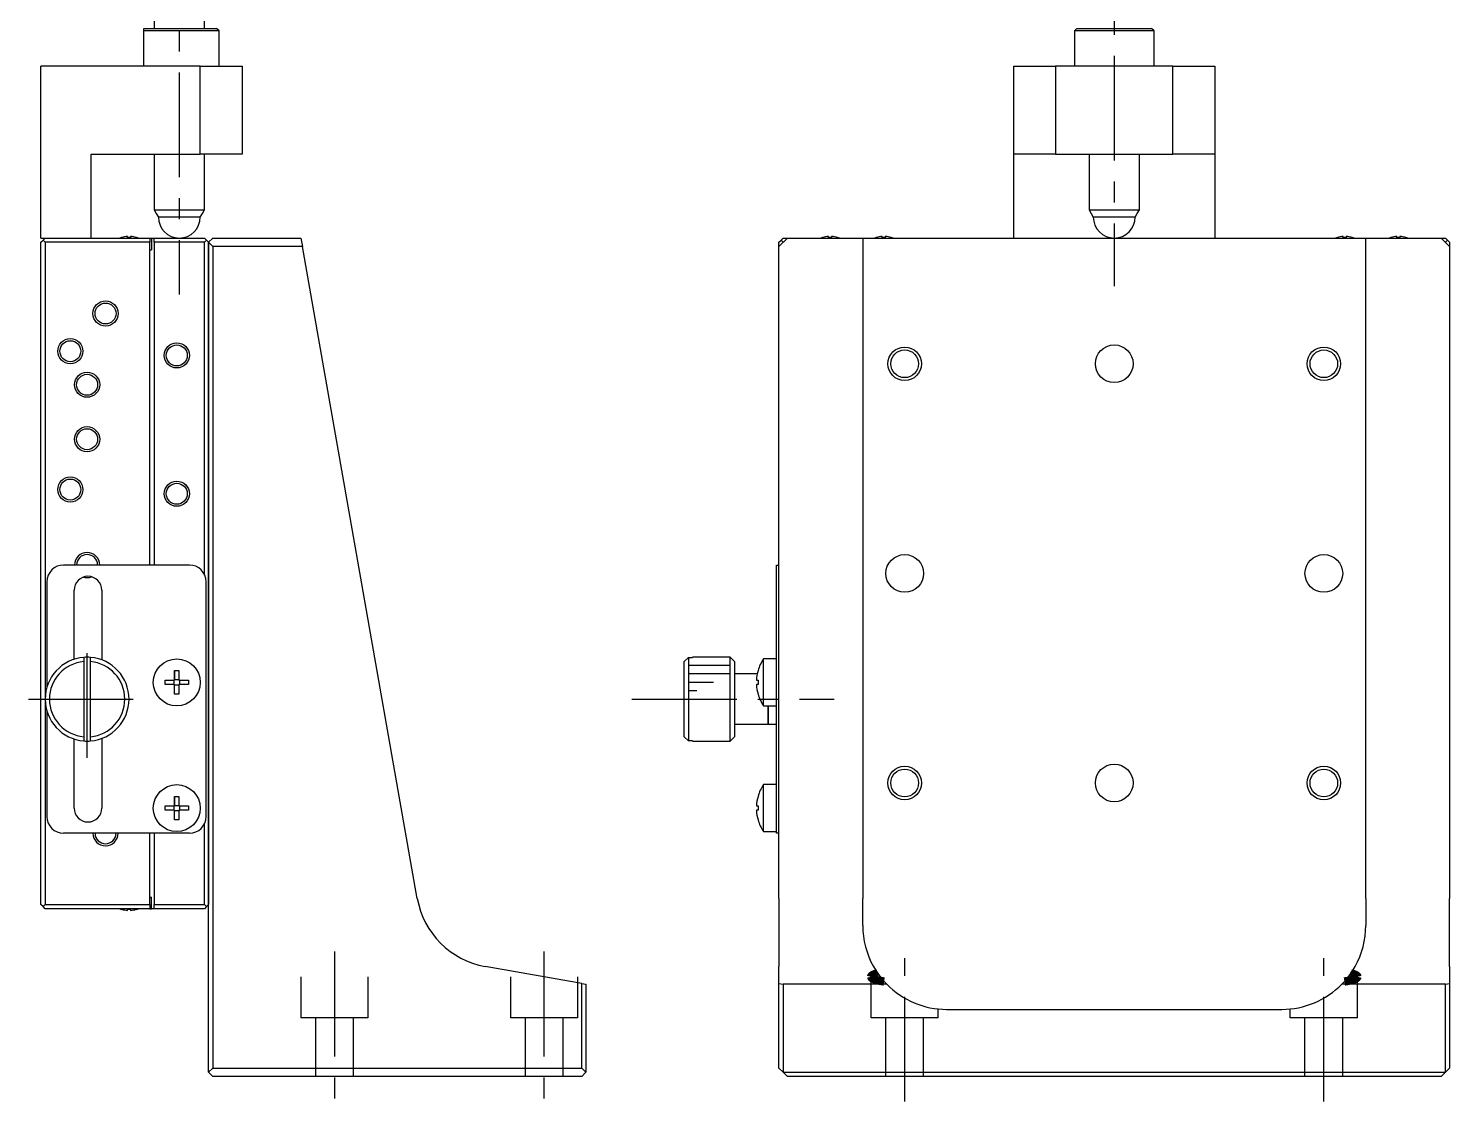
# Model space of a CAD drawing. Extents: x 34 to 390, y 2 to 372.
# Drawn here: x 220.8 to 390.3, y 113.3 to 241.3 of the extents above; entities that cross this region are included whole.
import ezdxf

# ---------------------------------------------------------------- set-up
doc = ezdxf.new("R2010")
doc.units = 0
doc.header["$LTSCALE"] = 10
doc.linetypes.add('CENTER', pattern=[2, 1.25, -0.25, 0.25, -0.25])
doc.linetypes.add('DASHED', pattern=[3.5, 2, -1.5])
doc.layers.get('0').update_dxf_attribs({"linetype": 'CONTINUOUS'})
doc.layers.add('1', color=7, linetype='CONTINUOUS')
doc.layers.add('CENTER', color=1, linetype='CENTER')

msp = doc.modelspace()

# ---------------------------------------------------------------- linework, layer by layer
at = {"color": 3, "linetype": 'CONTINUOUS'}
for p, q in [((304.493179, 165.261119), (299.493179, 165.261119)), ((304.493179, 164.261119), (299.493179, 164.261119)), ((302.493179, 163.261119), (299.493179, 163.261119)), ((300.493179, 162.261119), (299.493179, 162.261119))]:
    msp.add_line(p, q, dxfattribs=at)
at = {"color": 3, "linetype": 'DASHED'}
for p, q in [((253.260977, 128.142753), (253.260977, 123.261119)), ((261.260977, 128.142753), (261.260977, 123.261119)), ((278.260977, 128.142753), (278.260977, 123.261119)), ((286.260977, 128.142753), (286.260977, 123.261119)), ((321.293179, 123.261119), (321.293179, 128.142753)), ((379.293179, 123.261119), (379.293179, 128.142762)), ((329.293179, 123.261119), (329.293179, 124.311244)), ((371.293179, 123.261119), (371.293179, 124.311244)), ((261.260977, 123.261119), (253.260977, 123.261119)), ((255.010977, 123.261119), (255.010977, 116.261119)), ((259.510977, 123.261119), (259.510977, 116.261119)), ((286.260977, 123.261119), (278.260977, 123.261119)), ((280.010977, 123.261119), (280.010977, 116.261119)), ((284.510977, 123.261119), (284.510977, 116.261119)), ((329.293179, 123.261119), (321.293179, 123.261119)), ((323.043179, 116.261119), (323.043179, 123.261119)), ((327.543179, 116.261119), (327.543179, 123.261119)), ((379.293179, 123.261119), (371.293179, 123.261119)), ((373.043179, 116.261119), (373.043179, 123.261119)), ((377.543179, 116.261119), (377.543179, 123.261119))]:
    msp.add_line(p, q, dxfattribs=at)
at = {"color": 3, "linetype": 'CONTINUOUS'}
for centre, radius in [((229.960977, 207.261119), 1.5), ((225.760977, 202.761119), 1.5), ((238.460977, 202.261119), 1.5), ((325.293179, 201.261119), 2), ((375.293179, 201.261119), 2), ((227.760977, 198.761119), 1.5), ((227.760977, 192.261119), 1.5), ((225.760977, 186.261119), 1.5), ((238.460977, 185.761119), 1.5), ((325.293179, 151.261119), 2), ((375.293179, 151.261119), 2)]:
    msp.add_circle(centre, radius, dxfattribs=at)
for centre, start, end in [((227.760977, 177.261119), 0, 180), ((227.760977, 177.261119), 253.366025, 270), ((227.760977, 177.261119), 270, 290.45228), ((229.960977, 145.261119), 180, 270), ((229.960977, 145.261119), 270, 0)]:
    msp.add_arc(centre, 1.5, start, end, dxfattribs=at)
at = {"layer": '1', "color": 7, "linetype": 'CONTINUOUS'}
for p, q in [((235.760977, 250.761119), (235.760977, 241.261119)), ((241.760977, 241.261119), (241.760977, 250.761119)), ((234.510977, 241.261119), (243.210977, 241.261119)), ((234.510977, 240.961119), (234.510977, 241.261119)), ((243.510977, 240.961119), (234.510977, 240.961119)), ((234.510977, 236.761119), (234.510977, 240.961119)), ((243.510977, 240.961119), (243.210977, 241.261119)), ((243.510977, 236.761119), (243.510977, 240.961119)), ((345.843179, 241.261119), (345.543179, 240.961119)), ((355.043179, 240.961119), (345.543179, 240.961119)), ((345.543179, 240.961119), (345.543179, 236.761119)), ((345.843179, 241.261119), (354.743179, 241.261119)), ((355.043179, 240.961119), (354.743179, 241.261119)), ((355.043179, 236.761119), (355.043179, 240.961119)), ((222.260977, 216.261119), (222.260977, 236.761119)), ((241.260977, 236.761119), (222.260977, 236.761119)), ((241.260977, 226.261119), (241.260977, 236.761119)), ((241.260977, 236.761119), (246.260977, 236.761119)), ((246.260977, 236.761119), (246.260977, 226.261119)), ((338.293179, 226.261119), (338.293179, 236.761119)), ((338.293179, 236.761119), (343.293179, 236.761119)), ((343.293179, 236.761119), (343.293179, 226.261119)), ((357.293179, 236.761119), (343.293179, 236.761119)), ((357.293179, 226.261119), (357.293179, 236.761119)), ((357.293179, 236.761119), (362.293179, 236.761119)), ((362.293179, 236.761119), (362.293179, 226.261119)), ((228.260977, 216.261119), (228.260977, 226.261119)), ((228.260977, 226.261119), (241.260977, 226.261119)), ((235.760977, 226.261119), (235.760977, 219.627144)), ((246.260977, 226.261119), (241.260977, 226.261119)), ((241.760977, 219.627144), (241.760977, 226.261119)), ((343.293179, 226.261119), (338.293179, 226.261119)), ((338.293179, 216.261119), (338.293179, 226.261119)), ((343.293179, 226.261119), (357.293179, 226.261119)), ((347.293179, 226.261099), (347.293179, 219.627144)), ((353.293179, 219.627144), (353.293179, 226.261099)), ((362.293179, 226.261119), (357.293179, 226.261119)), ((362.293179, 226.261119), (362.293179, 216.261119)), ((235.760977, 219.627144), (241.760977, 219.627144)), ((235.760977, 219.627144), (236.010977, 219.194131)), ((236.010977, 219.194131), (236.260977, 218.761119)), ((241.260977, 218.761119), (236.260977, 218.761119)), ((241.260977, 218.761119), (241.510977, 219.194131)), ((241.510977, 219.194131), (241.760977, 219.627144)), ((347.293179, 219.627144), (353.293179, 219.627144)), ((347.293179, 219.627144), (347.543179, 219.194131)), ((347.543179, 219.194131), (347.793179, 218.761119)), ((352.793179, 218.761119), (347.793179, 218.761119)), ((352.793179, 218.761119), (353.043179, 219.194131)), ((353.043179, 219.194131), (353.293179, 219.627144)), ((222.260977, 216.261119), (222.760977, 216.261119)), ((222.260977, 215.761119), (222.510977, 216.011119)), ((222.260977, 136.761119), (222.260977, 215.761119)), ((222.510977, 216.011119), (222.760977, 216.261119)), ((222.760977, 215.761119), (222.510977, 216.011119)), ((222.760977, 216.261119), (235.260977, 216.261119)), ((235.260977, 215.761119), (222.760977, 215.761119)), ((222.760977, 215.761119), (222.760977, 161.261119)), ((231.874616, 216.33064), (231.872361, 216.335263)), ((232.580977, 216.33064), (232.580977, 216.450977)), ((232.940977, 216.33064), (232.580977, 216.33064)), ((232.940977, 216.450977), (232.940977, 216.33064)), ((233.649593, 216.335263), (233.647339, 216.33064)), ((235.260977, 216.261119), (235.260977, 215.761119)), ((235.260977, 216.261119), (235.460977, 216.261119)), ((235.260977, 177.261119), (235.260977, 215.761119)), ((235.460977, 216.261119), (235.460977, 214.861119)), ((235.460977, 216.261119), (235.760977, 216.261119)), ((235.760977, 216.261119), (241.760977, 216.261119)), ((235.760977, 215.761119), (235.760977, 216.261119)), ((241.760977, 215.761119), (235.760977, 215.761119)), ((235.760977, 215.761119), (235.760977, 177.261119)), ((241.760977, 216.261119), (242.010977, 216.011119)), ((241.760977, 215.761119), (242.010977, 216.011119)), ((241.760977, 176.132898), (241.760977, 215.761119)), ((242.010977, 216.011119), (242.260977, 215.761119)), ((242.760977, 216.261119), (242.260977, 215.761119)), ((242.260977, 215.761119), (242.260977, 136.761119)), ((242.260977, 215.761119), (242.760977, 215.261119)), ((242.260977, 136.761119), (242.260977, 215.761119)), ((242.760977, 216.261119), (253.260977, 216.261119)), ((253.260977, 216.261119), (253.437304, 215.261119)), ((311.293179, 216.261119), (310.293179, 215.261119)), ((310.293179, 215.761119), (310.543179, 216.011119)), ((310.293179, 215.261119), (310.293179, 215.761119)), ((310.793179, 216.261119), (310.543179, 216.011119)), ((310.543179, 216.011119), (310.793179, 215.761119)), ((310.793179, 216.261119), (311.293179, 216.261119)), ((311.293179, 216.261119), (320.293179, 216.261119)), ((315.506818, 216.33064), (315.504563, 216.335263)), ((316.213179, 216.33064), (316.213179, 216.450977)), ((316.573179, 216.33064), (316.213179, 216.33064)), ((316.573179, 216.450977), (316.573179, 216.33064)), ((317.281795, 216.335263), (317.279541, 216.33064)), ((320.293179, 216.261119), (320.293179, 137.4884)), ((320.293179, 216.261119), (380.293179, 216.261119)), ((321.906818, 216.33064), (321.904563, 216.335263)), ((322.613179, 216.33064), (322.613179, 216.450977)), ((322.973179, 216.33064), (322.613179, 216.33064)), ((322.973179, 216.450977), (322.973179, 216.33064)), ((323.681795, 216.335263), (323.679541, 216.33064)), ((376.906818, 216.33064), (376.904563, 216.335263)), ((377.613179, 216.33064), (377.613179, 216.450977)), ((377.973179, 216.33064), (377.613179, 216.33064)), ((377.973179, 216.450977), (377.973179, 216.33064)), ((378.681795, 216.335263), (378.679541, 216.33064)), ((380.293179, 216.261119), (389.293179, 216.261119)), ((380.293179, 137.4884), (380.293179, 216.261119)), ((383.306818, 216.33064), (383.304563, 216.335263)), ((384.013179, 216.33064), (384.013179, 216.450977)), ((384.373179, 216.33064), (384.013179, 216.33064)), ((384.373179, 216.450977), (384.373179, 216.33064)), ((385.081795, 216.335263), (385.079541, 216.33064)), ((389.293179, 216.261119), (389.793179, 216.261119)), ((390.293179, 215.261119), (389.293179, 216.261119)), ((390.043179, 216.011119), (389.793179, 216.261119)), ((389.793179, 215.761119), (390.043179, 216.011119)), ((390.043179, 216.011119), (390.293179, 215.761119)), ((390.293179, 215.761119), (390.293179, 215.261119)), ((235.260977, 214.861119), (235.460977, 214.861119)), ((242.760977, 215.261119), (242.760977, 117.261119)), ((253.437304, 215.261119), (242.760977, 215.261119)), ((267.150733, 137.4884), (253.437304, 215.261119)), ((310.293179, 137.4884), (310.293179, 215.261119)), ((390.293179, 215.261119), (390.293179, 137.4884)), ((239.960977, 177.261119), (224.960977, 177.261119)), ((309.993179, 177.261119), (310.293179, 177.261119)), ((309.993179, 175.261119), (309.993179, 177.261119)), ((222.960977, 175.261119), (222.960977, 162.661118)), ((241.960977, 147.261119), (241.960977, 175.261119)), ((309.993179, 147.261119), (309.993179, 175.261119)), ((226.210977, 166.014801), (226.210977, 174.261119)), ((229.510977, 174.261119), (229.510977, 165.944867)), ((227.360977, 166.245093), (227.360977, 165.743305)), ((228.160977, 165.743305), (228.160977, 166.245093)), ((298.993179, 165.743305), (299.493179, 166.245093)), ((299.493179, 166.245093), (299.493179, 156.277144)), ((299.493179, 166.245093), (299.993179, 166.245093)), ((299.993179, 166.245093), (299.993179, 166.261119)), ((304.493179, 166.261119), (299.993179, 166.261119)), ((304.493179, 156.261119), (304.493179, 166.261119)), ((304.993179, 165.761119), (304.493179, 166.261119)), ((227.360977, 165.743305), (227.360977, 156.778932)), ((228.160977, 156.778932), (228.160977, 165.743305)), ((238.200977, 164.660258), (238.720977, 164.660258)), ((238.200977, 163.521119), (238.200977, 164.660258)), ((238.200977, 164.660258), (238.200977, 163.59056)), ((238.720977, 164.660258), (238.720977, 163.521119)), ((298.993179, 156.778932), (298.993179, 165.743305)), ((304.993179, 165.761119), (304.993179, 156.761119)), ((307.793806, 164.663266), (307.799975, 164.660258)), ((308.450716, 163.261119), (308.450716, 166.061119)), ((309.993179, 166.061119), (308.450716, 166.061119)), ((237.061838, 163.521119), (238.200977, 163.521119)), ((237.061838, 163.001119), (237.061838, 163.521119)), ((238.200977, 163.001119), (237.061838, 163.001119)), ((238.131535, 163.001119), (238.131535, 163.521119)), ((238.200977, 163.521119), (238.200977, 163.59056)), ((238.200977, 163.59056), (238.720977, 163.59056)), ((238.200977, 161.861979), (238.200977, 163.001119)), ((238.200977, 162.931677), (238.200977, 163.001119)), ((238.200977, 161.861979), (238.200977, 162.931677)), ((238.720977, 162.931677), (238.200977, 162.931677)), ((238.720977, 163.521119), (239.860116, 163.521119)), ((238.720977, 163.001119), (238.720977, 161.861979)), ((239.860116, 163.001119), (238.720977, 163.001119)), ((238.790419, 163.521119), (238.790419, 163.001119)), ((239.860116, 163.521119), (239.860116, 163.001119)), ((307.701104, 164.261119), (304.993179, 164.261119)), ((307.606718, 163.521119), (307.799975, 163.521119)), ((307.799975, 163.001119), (307.606718, 163.001119)), ((307.799975, 163.521119), (307.799975, 163.001119)), ((308.450716, 160.461119), (308.450716, 163.261119)), ((222.760977, 161.261119), (222.760977, 136.761119)), ((238.720977, 161.861979), (238.200977, 161.861979)), ((307.799975, 161.861979), (307.793806, 161.858971)), ((222.960977, 159.861119), (222.960977, 147.261119)), ((308.450716, 160.461119), (309.993179, 160.461119)), ((308.993179, 158.261119), (308.993179, 160.461119)), ((308.993179, 160.461119), (308.993179, 158.261119)), ((304.993179, 158.261119), (308.993179, 158.261119)), ((308.993179, 158.261119), (309.993179, 158.261119)), ((226.210977, 148.261119), (226.210977, 156.507436)), ((227.360977, 156.778932), (227.360977, 156.277144)), ((228.160977, 156.277144), (228.160977, 156.778932)), ((229.510977, 156.57737), (229.510977, 148.261119)), ((299.493179, 156.277144), (298.993179, 156.778932)), ((299.993179, 156.277144), (299.493179, 156.277144)), ((299.993179, 156.261119), (299.993179, 156.277144)), ((299.993179, 156.261119), (304.493179, 156.261119)), ((304.493179, 156.261119), (304.993179, 156.761119)), ((308.450716, 148.261119), (308.450716, 151.061119)), ((309.993179, 151.061119), (308.450716, 151.061119)), ((238.200977, 149.660258), (238.720977, 149.660258)), ((238.200977, 148.521119), (238.200977, 149.660258)), ((238.200977, 149.660258), (238.200977, 148.59056)), ((238.720977, 149.660258), (238.720977, 148.521119)), ((307.793806, 149.663266), (307.799975, 149.660258)), ((237.061838, 148.521119), (238.200977, 148.521119)), ((237.061838, 148.001119), (237.061838, 148.521119)), ((238.200977, 148.001119), (237.061838, 148.001119)), ((238.131535, 148.001119), (238.131535, 148.521119)), ((238.200977, 148.521119), (238.200977, 148.59056)), ((238.200977, 148.59056), (238.720977, 148.59056)), ((238.200977, 146.861979), (238.200977, 148.001119)), ((238.200977, 147.931677), (238.200977, 148.001119)), ((238.200977, 146.861979), (238.200977, 147.931677)), ((238.720977, 147.931677), (238.200977, 147.931677)), ((238.720977, 148.521119), (239.860116, 148.521119)), ((238.720977, 148.001119), (238.720977, 146.861979)), ((239.860116, 148.001119), (238.720977, 148.001119)), ((238.790419, 148.521119), (238.790419, 148.001119)), ((239.860116, 148.521119), (239.860116, 148.001119)), ((307.606718, 148.521119), (307.799975, 148.521119)), ((307.799975, 148.001119), (307.606718, 148.001119)), ((307.799975, 148.521119), (307.799975, 148.001119)), ((308.450716, 145.461119), (308.450716, 148.261119)), ((238.720977, 146.861979), (238.200977, 146.861979)), ((241.760977, 136.761119), (241.760977, 146.389339)), ((307.799975, 146.861979), (307.793806, 146.858971)), ((309.993179, 145.261119), (309.993179, 147.261119)), ((239.960977, 145.261119), (224.960977, 145.261119)), ((235.260977, 136.761119), (235.260977, 145.261119)), ((235.760977, 145.261119), (235.760977, 136.761119)), ((308.450716, 145.461119), (309.993179, 145.461119)), ((310.293179, 145.261119), (309.993179, 145.261119)), ((235.260977, 137.661119), (235.460977, 137.661119)), ((235.460977, 136.261119), (235.460977, 137.661119)), ((310.293179, 137.4884), (310.293179, 129.376804)), ((320.293179, 134.261119), (320.293179, 137.4884)), ((380.293179, 137.4884), (380.293179, 134.261119)), ((390.293179, 129.376804), (390.293179, 137.4884)), ((222.510977, 136.511119), (222.260977, 136.761119)), ((222.510977, 136.511119), (222.760977, 136.761119)), ((222.760977, 136.261119), (222.510977, 136.511119)), ((222.760977, 136.761119), (235.260977, 136.761119)), ((235.260977, 136.261119), (222.760977, 136.261119)), ((231.872361, 136.186974), (231.874616, 136.191597)), ((232.580977, 136.191597), (232.940977, 136.191597)), ((232.580977, 136.07126), (232.580977, 136.191597)), ((232.940977, 136.191597), (232.940977, 136.07126)), ((233.647339, 136.191597), (233.649593, 136.186974)), ((235.260977, 136.761119), (235.260977, 136.261119)), ((235.260977, 136.261119), (235.460977, 136.261119)), ((235.760977, 136.261119), (235.460977, 136.261119)), ((235.760977, 136.761119), (241.760977, 136.761119)), ((235.760977, 136.261119), (235.760977, 136.761119)), ((241.760977, 136.261119), (235.760977, 136.261119)), ((242.010977, 136.511119), (241.760977, 136.761119)), ((242.010977, 136.511119), (241.760977, 136.261119)), ((242.260977, 136.761119), (242.010977, 136.511119)), ((242.260977, 116.761119), (242.260977, 136.761119)), ((286.760977, 127.349282), (275.262329, 129.376804)), ((310.293179, 127.349282), (310.293179, 129.376804)), ((390.293179, 129.376804), (390.293179, 127.349282)), ((286.760977, 117.261119), (286.760977, 127.349282)), ((286.760977, 127.349282), (287.260977, 127.261119)), ((287.260977, 127.261119), (287.260977, 116.761119)), ((310.293179, 117.261119), (310.293179, 127.349282)), ((310.293179, 127.349282), (310.793179, 127.261119)), ((310.793179, 127.261119), (310.793179, 116.761119)), ((323.151751, 127.261119), (310.793179, 127.261119)), ((322.846612, 127.586642), (322.076182, 128.561912)), ((389.793179, 127.261119), (377.434608, 127.261119)), ((378.510177, 128.561912), (377.751324, 127.599581)), ((389.793179, 127.261119), (390.293179, 127.349282)), ((389.793179, 116.761119), (389.793179, 127.261119)), ((390.293179, 127.349282), (390.293179, 117.261119)), ((330.293179, 124.261119), (370.293179, 124.261119)), ((242.760977, 117.261119), (242.260977, 116.761119)), ((242.760977, 117.261119), (286.760977, 117.261119)), ((287.260977, 116.761119), (286.760977, 117.261119)), ((310.793179, 116.761119), (310.293179, 117.261119)), ((390.293179, 117.261119), (389.793179, 116.761119)), ((242.260977, 116.761119), (242.760977, 116.261119)), ((286.760977, 116.261119), (242.760977, 116.261119)), ((286.760977, 116.261119), (287.260977, 116.761119)), ((310.793179, 116.761119), (389.793179, 116.761119)), ((311.293179, 116.261119), (310.793179, 116.761119)), ((389.293179, 116.261119), (311.293179, 116.261119)), ((389.793179, 116.761119), (389.293179, 116.261119))]:
    msp.add_line(p, q, dxfattribs=at)
at = {"layer": '1', "color": 7, "linetype": 'CONTINUOUS', "const_width": 1}
for points in [[(321.293179, 128.142753), (321.305828, 128.1988), (321.343696, 128.254492), (321.406542, 128.309478), (321.49397, 128.363409), (321.605425, 128.415945), (321.740205, 128.466753), (321.897455, 128.515511), (322.076182, 128.561912)], [(378.510177, 128.561912), (378.688904, 128.515511), (378.846154, 128.466753), (378.980933, 128.415945), (379.092389, 128.363409), (379.179817, 128.309478), (379.242663, 128.254492), (379.28053, 128.1988), (379.293179, 128.142753)], [(322.848534, 127.584498), (322.614891, 127.618888), (322.396752, 127.656311), (322.195382, 127.69655), (322.011946, 127.739373), (321.847506, 127.78453), (321.703014, 127.831762), (321.579306, 127.880794), (321.477099, 127.931342), (321.396985, 127.983115), (321.339427, 128.035811), (321.304758, 128.089127), (321.293179, 128.142753)], [(379.293179, 128.142753), (379.281601, 128.089127), (379.246932, 128.035811), (379.189374, 127.983115), (379.109259, 127.931342), (379.007053, 127.880794), (378.883345, 127.831762), (378.738853, 127.78453), (378.574413, 127.739373), (378.390977, 127.69655), (378.189606, 127.656311), (377.971468, 127.618888), (377.737824, 127.584498)]]:
    msp.add_lwpolyline(points, dxfattribs=at)
at = {"layer": '1', "color": 7, "linetype": 'CONTINUOUS'}
for centre, radius in [((229.960977, 207.261119), 1.25), ((225.760977, 202.761119), 1.25), ((238.460977, 202.261119), 1.25), ((350.293179, 201.261119), 2.25), ((325.293179, 201.261119), 1.65), ((375.293179, 201.261119), 1.65), ((227.760977, 198.761119), 1.25), ((227.760977, 192.261119), 1.25), ((225.760977, 186.261119), 1.25), ((238.460977, 185.761119), 1.25), ((325.293179, 176.261119), 2.25), ((375.293179, 176.261119), 2.25), ((238.460977, 163.261119), 2.8), ((325.293179, 151.261119), 1.65), ((350.293179, 151.261119), 2.25), ((375.293179, 151.261119), 1.65), ((238.460977, 148.261119), 2.8)]:
    msp.add_circle(centre, radius, dxfattribs=at)
for centre, radius, start, end in [((238.760977, 218.761119), 2.5, 180, 270), ((238.760977, 218.761119), 2.5, 270, 0), ((350.293179, 218.761119), 2.5, 180, 270), ((350.293179, 218.761119), 2.5, 270, 0), ((232.760977, 213.261119), 3.2, 106.122533, 110.364135), ((232.760977, 213.261119), 3.194933, 93.229709, 106.106712), ((232.760977, 213.261119), 3.194933, 73.893288, 86.770291), ((232.760977, 213.261119), 3.2, 69.635865, 73.877467), ((316.393179, 213.261119), 3.2, 106.122533, 110.364135), ((316.393179, 213.261119), 3.194933, 93.229709, 106.106712), ((316.393179, 213.261119), 3.194933, 73.893288, 86.770291), ((316.393179, 213.261119), 3.2, 69.635865, 73.877467), ((322.793179, 213.261119), 3.2, 106.122533, 110.364135), ((322.793179, 213.261119), 3.194933, 93.229709, 106.106712), ((322.793179, 213.261119), 3.194933, 73.893288, 86.770291), ((322.793179, 213.261119), 3.2, 69.635865, 73.877467), ((377.793179, 213.261119), 3.2, 106.122533, 110.364135), ((377.793179, 213.261119), 3.194933, 93.229709, 106.106712), ((377.793179, 213.261119), 3.194933, 73.893288, 86.770291), ((377.793179, 213.261119), 3.2, 69.635865, 73.877467), ((384.193179, 213.261119), 3.2, 106.122533, 110.364135), ((384.193179, 213.261119), 3.194933, 93.229709, 106.106712), ((384.193179, 213.261119), 3.194933, 73.893288, 86.770291), ((384.193179, 213.261119), 3.2, 69.635865, 73.877467), ((227.760977, 177.261119), 1.25, 90, 180), ((227.760977, 177.261119), 1.25, 0, 90), ((224.960977, 175.261119), 2, 90, 180), ((239.960977, 175.261119), 2, 0, 90), ((227.860977, 174.261119), 1.65, 0, 180), ((227.760977, 161.261119), 5, 94.588566, 265.411434), ((227.760977, 161.261119), 5, 85.411434, 94.588566), ((227.760977, 161.261119), 5, 274.588566, 85.411434), ((227.760977, 161.261119), 4.5, 95.099689, 264.900311), ((227.760977, 161.261119), 4.5, 275.099689, 84.900311), ((312.593179, 163.261119), 4.993235, 163.727445, 177.015233), ((312.593179, 163.261119), 5, 145.944202, 163.714157), ((312.593179, 163.261119), 4.993235, 182.984767, 196.272555), ((312.593179, 163.261119), 5, 196.285843, 214.055798), ((227.760977, 161.261119), 5, 265.411434, 274.588566), ((312.593179, 148.261119), 5, 145.944202, 163.714157), ((312.593179, 148.261119), 4.993235, 163.727445, 177.015233), ((227.860977, 148.261119), 1.65, 180, 0), ((312.593179, 148.261119), 4.993235, 182.984767, 196.272555), ((224.960977, 147.261119), 2, 180, 270), ((239.960977, 147.261119), 2, 270, 0), ((312.593179, 148.261119), 5, 196.285843, 214.055798), ((229.960977, 145.261119), 1.25, 180, 0), ((276.99881, 139.224882), 10, 190, 260), ((232.760977, 139.261119), 3.2, 249.635865, 253.877467), ((232.760977, 139.261119), 3.194933, 253.893288, 266.770291), ((232.760977, 139.261119), 3.194933, 273.229709, 286.106712), ((232.760977, 139.261119), 3.2, 286.122533, 290.364135), ((330.293199, 134.261124), 10.00002, 180.00003, 209.237507), ((370.293179, 134.261119), 10, 330.762462, 0), ((330.293179, 134.261119), 10, 209.237538, 214.744691), ((370.293179, 134.261119), 10, 325.255309, 330.762462), ((330.293179, 134.261119), 10, 221.886877, 224.427004), ((330.293179, 134.261119), 10, 224.427004, 270), ((370.293179, 134.261119), 10, 270, 315.572996), ((370.293179, 134.261119), 10, 315.572996, 318.113123)]:
    msp.add_arc(centre, radius, start, end, dxfattribs=at)
at = {"layer": 'CENTER', "color": 1, "linetype": 'CENTER'}
for p, q in [((350.293179, 278.011119), (350.293179, 210.511119)), ((238.760977, 276.011119), (238.760977, 209.511119)), ((227.760977, 154.261119), (227.760977, 168.261119)), ((220.760977, 161.261119), (234.760977, 161.261119)), ((292.760977, 161.261119), (316.893179, 161.261119)), ((257.260977, 131.142753), (257.260977, 113.261119)), ((282.260977, 131.142753), (282.260977, 113.261119)), ((325.293179, 113.261119), (325.293179, 130.349282)), ((375.293179, 113.261119), (375.293179, 130.349282))]:
    msp.add_line(p, q, dxfattribs=at)

doc.saveas('drawing.dxf')
